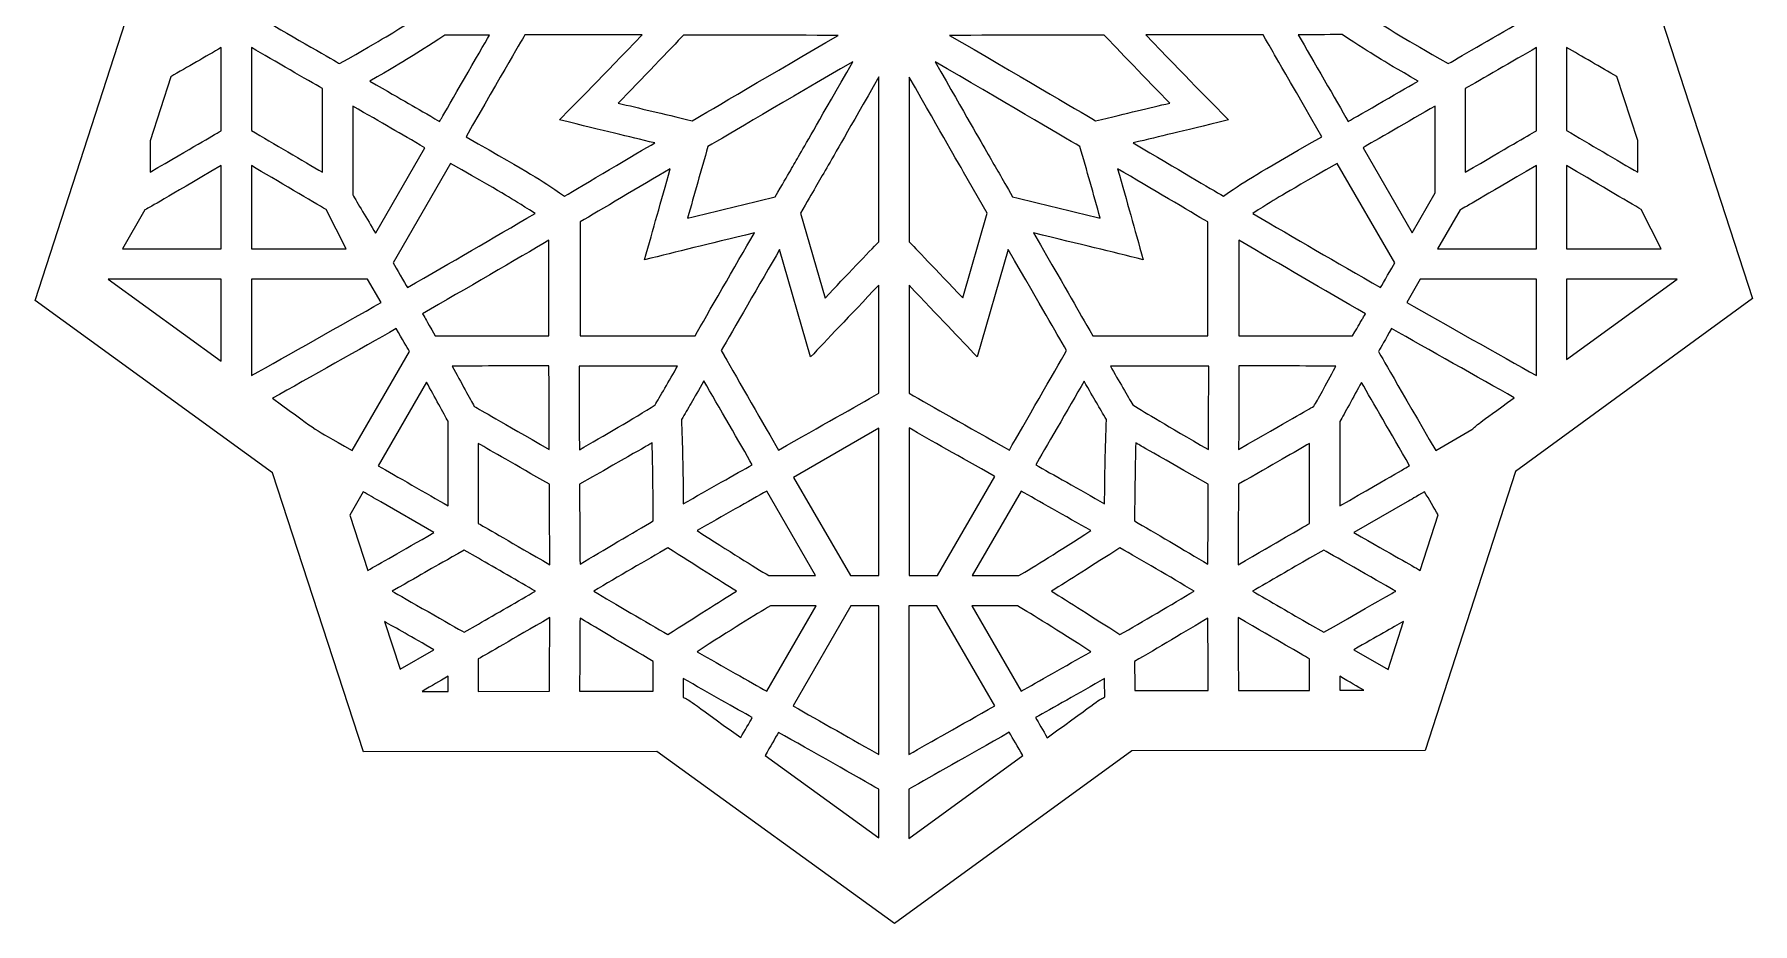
# Model space of a CAD drawing. Header units: millimetres. Extents: x -47.1 to 47.1, y -49.4 to 49.6.
# Drawn here: x -47.1 to 47.1, y -49.4 to -0.6 of the extents above; entities that cross this region are included whole.
import ezdxf

# ---------------------------------------------------------------- set-up
doc = ezdxf.new("R2010")
doc.units = ezdxf.units.MM
doc.header["$MEASUREMENT"] = 0
doc.layers.add('layer 1', color=7, linetype='Continuous')

msp = doc.modelspace()

# ---------------------------------------------------------------- linework, layer by layer
at = {"layer": 'layer 1', "color": 250}
for points, knots in [([(-0.043, 49.6358), (-0.043, 49.6358), (-0.046, 49.6358), (-0.046, 49.6358), (-0.046, 49.6358), (-0.046, 49.6358), (-13.0458, 40.1666), (-13.0458, 40.1666), (-13.0458, 40.1666), (-13.0458, 40.1666), (-29.1381, 40.1489), (-29.1381, 40.1489), (-29.1381, 40.1489), (-29.1381, 40.1489), (-34.0916, 24.8412), (-34.0916, 24.8412), (-34.0916, 24.8412), (-34.0916, 24.8412), (-47.0959, 15.3712), (-47.0959, 15.3712), (-47.0959, 15.3712), (-47.0959, 15.3712), (-42.1057, 0.0744), (-42.1057, 0.0744), (-42.1057, 0.0744), (-42.1057, 0.0744), (-47.0592, -15.2305), (-47.0592, -15.2305), (-47.0592, -15.2305), (-47.0592, -15.2305), (-34.0364, -24.6687), (-34.0364, -24.6687), (-34.0364, -24.6687), (-34.0364, -24.6687), (-29.0463, -39.9655), (-29.0463, -39.9655), (-29.0463, -39.9655), (-29.0463, -39.9655), (-12.957, -39.9475), (-12.957, -39.9475), (-12.957, -39.9475), (-12.957, -39.9475), (0.0688, -49.3889), (0.0688, -49.3889), (0.0688, -49.3889), (0.0688, -49.3889), (13.076, -39.9157), (13.076, -39.9157), (13.076, -39.9157), (13.076, -39.9157), (29.1624, -39.8974), (29.1624, -39.8974), (29.1624, -39.8974), (29.1624, -39.8974), (34.1157, -24.5932), (34.1157, -24.5932), (34.1157, -24.5932), (34.1157, -24.5932), (47.1202, -15.1229), (47.1202, -15.1229), (47.1202, -15.1229), (47.1202, -15.1229), (42.1329, 0.1707), (42.1329, 0.1707), (42.1329, 0.1707), (42.1329, 0.1707), (47.0866, 15.4785), (47.0866, 15.4785), (47.0866, 15.4785), (47.0866, 15.4785), (34.0607, 24.9195), (34.0607, 24.9195), (34.0607, 24.9195), (34.0607, 24.9195), (29.0706, 40.2167), (29.0706, 40.2167), (29.0706, 40.2167), (29.0706, 40.2167), (12.9783, 40.1987), (12.9783, 40.1987), (12.9783, 40.1987), (12.9783, 40.1987), (-0.043, 49.6358), (-0.043, 49.6358)], [0, 0, 0, 0, 0.0454545, 0.0454545, 0.0454545, 0.0454545, 0.0909091, 0.0909091, 0.0909091, 0.0909091, 0.1363636, 0.1363636, 0.1363636, 0.1363636, 0.1818182, 0.1818182, 0.1818182, 0.1818182, 0.2272727, 0.2272727, 0.2272727, 0.2272727, 0.2727273, 0.2727273, 0.2727273, 0.2727273, 0.3181818, 0.3181818, 0.3181818, 0.3181818, 0.3636364, 0.3636364, 0.3636364, 0.3636364, 0.4090909, 0.4090909, 0.4090909, 0.4090909, 0.4545455, 0.4545455, 0.4545455, 0.4545455, 0.5, 0.5, 0.5, 0.5, 0.5454545, 0.5454545, 0.5454545, 0.5454545, 0.5909091, 0.5909091, 0.5909091, 0.5909091, 0.6363636, 0.6363636, 0.6363636, 0.6363636, 0.6818182, 0.6818182, 0.6818182, 0.6818182, 0.7272727, 0.7272727, 0.7272727, 0.7272727, 0.7727273, 0.7727273, 0.7727273, 0.7727273, 0.8181818, 0.8181818, 0.8181818, 0.8181818, 0.8636364, 0.8636364, 0.8636364, 0.8636364, 0.9090909, 0.9090909, 0.9090909, 0.9090909, 1, 1, 1, 1]), ([(-30.3596, -2.2409), (-30.554, -2.1287), (-32.9696, -0.7341), (-34.5215, 0.1609), (-34.5215, 0.1609), (-33.1505, 0.9521), (-31.0893, 2.1414), (-30.3596, 2.5629), (-30.3596, 2.5629), (-27.7119, 1.0449), (-27.5564, 0.9486), (-26.3316, 0.1609), (-26.3316, 0.1609), (-27.5564, -0.6265), (-27.7119, -0.7229), (-30.3596, -2.2409)], [0, 0, 0, 0, 0.2, 0.2, 0.2, 0.2, 0.4, 0.4, 0.4, 0.4, 0.6, 0.6, 0.6, 0.6, 1, 1, 1, 1]), ([(26.4033, 0.1609), (27.6373, 0.9543), (27.7996, 1.0541), (30.4313, 2.5629), (30.4313, 2.5629), (30.6246, 2.4511), (33.0404, 1.0566), (34.593, 0.1609), (34.593, 0.1609), (33.2257, -0.628), (31.1728, -1.8126), (30.4313, -2.2409), (30.4313, -2.2409), (27.7999, -0.7324), (27.6369, -0.6322), (26.4033, 0.1609)], [0, 0, 0, 0, 0.2, 0.2, 0.2, 0.2, 0.4, 0.4, 0.4, 0.4, 0.6, 0.6, 0.6, 0.6, 1, 1, 1, 1]), ([(-24.7766, -5.2391), (-24.7766, -5.2391), (-24.7766, -5.2412), (-24.7766, -5.2412), (-24.7766, -5.2412), (-24.8062, -5.292), (-24.8394, -5.3492), (-24.8743, -5.4095), (-24.8743, -5.4095), (-26.2897, -4.5925), (-26.7351, -4.3349), (-28.7055, -3.1969), (-28.7055, -3.1969), (-26.3886, -1.8659), (-26.5209, -1.9202), (-24.5855, -0.6816), (-24.5855, -0.6816), (-24.31, -0.6805), (-22.9623, -0.6749), (-22.1376, -0.6721), (-22.1376, -0.6721), (-22.6333, -1.5307), (-24.4435, -4.6641), (-24.7766, -5.2391)], [0, 0, 0, 0, 0.1428571, 0.1428571, 0.1428571, 0.1428571, 0.2857143, 0.2857143, 0.2857143, 0.2857143, 0.4285714, 0.4285714, 0.4285714, 0.4285714, 0.5714286, 0.5714286, 0.5714286, 0.5714286, 0.7142857, 0.7142857, 0.7142857, 0.7142857, 1, 1, 1, 1]), ([(-23.4271, -6.2445), (-21.4642, -2.8448), (-20.2085, -0.6685), (-20.2085, -0.6685), (-20.2085, -0.6685), (-19.4741, -0.6675), (-15.762, -0.6657), (-13.7778, -0.6675), (-13.7778, -0.6675), (-15.9983, -2.9891), (-17.3101, -4.3106), (-18.3092, -5.3234), (-18.3092, -5.3234), (-15.6818, -5.9598), (-14.6236, -6.2202), (-13.0812, -6.5874), (-13.0812, -6.5874), (-13.9895, -7.1233), (-17.119, -8.9697), (-18.0288, -9.5035), (-18.0288, -9.5035), (-19.5879, -8.4296), (-19.6208, -8.443), (-23.4271, -6.2445)], [0, 0, 0, 0, 0.1428571, 0.1428571, 0.1428571, 0.1428571, 0.2857143, 0.2857143, 0.2857143, 0.2857143, 0.4285714, 0.4285714, 0.4285714, 0.4285714, 0.5714286, 0.5714286, 0.5714286, 0.5714286, 0.7142857, 0.7142857, 0.7142857, 0.7142857, 1, 1, 1, 1]), ([(-3.0149, -0.6932), (-6.6358, -2.7922), (-10.033, -4.7921), (-11.0208, -5.3742), (-11.0208, -5.3742), (-12.7145, -4.9717), (-13.9065, -4.6853), (-15.0853, -4.402), (-15.0853, -4.402), (-13.8703, -3.1563), (-12.1524, -1.3649), (-11.4946, -0.6706), (-11.4946, -0.6706), (-10.2094, -0.6721), (-5.9616, -0.6802), (-3.0149, -0.6932)], [0, 0, 0, 0, 0.2, 0.2, 0.2, 0.2, 0.4, 0.4, 0.4, 0.4, 0.6, 0.6, 0.6, 0.6, 1, 1, 1, 1]), ([(11.0924, -5.3742), (10.1046, -4.7921), (6.7073, -2.7922), (3.0861, -0.6932), (3.0861, -0.6932), (6.0332, -0.6802), (10.281, -0.6721), (11.5662, -0.6706), (11.5662, -0.6706), (12.241, -1.3829), (13.9587, -3.1736), (15.1567, -4.402), (15.1567, -4.402), (14.0264, -4.6736), (12.8824, -4.9484), (11.0924, -5.3742)], [0, 0, 0, 0, 0.2, 0.2, 0.2, 0.2, 0.4, 0.4, 0.4, 0.4, 0.6, 0.6, 0.6, 0.6, 1, 1, 1, 1]), ([(13.1533, -6.5874), (14.7842, -6.1997), (15.5501, -6.0092), (18.3808, -5.3234), (18.3808, -5.3234), (17.3581, -4.287), (16.0443, -2.9626), (13.849, -0.6675), (13.849, -0.6675), (19.2027, -0.6625), (14.9197, -0.6713), (20.2752, -0.6615), (20.2752, -0.6615), (21.0862, -2.0645), (20.357, -0.8029), (23.4985, -6.2445), (23.4985, -6.2445), (19.5728, -8.5118), (19.698, -8.4078), (18.1003, -9.5035), (18.1003, -9.5035), (17.3718, -9.0759), (15.6743, -8.0751), (13.1533, -6.5874)], [0, 0, 0, 0, 0.1428571, 0.1428571, 0.1428571, 0.1428571, 0.2857143, 0.2857143, 0.2857143, 0.2857143, 0.4285714, 0.4285714, 0.4285714, 0.4285714, 0.5714286, 0.5714286, 0.5714286, 0.5714286, 0.7142857, 0.7142857, 0.7142857, 0.7142857, 1, 1, 1, 1]), ([(24.6059, -0.6488), (26.5839, -1.9142), (26.4304, -1.8489), (28.7771, -3.1969), (28.7771, -3.1969), (28.2427, -3.5056), (25.4797, -5.1012), (24.946, -5.4095), (24.946, -5.4095), (24.2909, -4.2764), (23.0046, -2.0493), (22.2017, -0.6583), (22.2017, -0.6583), (22.9369, -0.6558), (23.7204, -0.6526), (24.6059, -0.6488)], [0, 0, 0, 0, 0.2, 0.2, 0.2, 0.2, 0.4, 0.4, 0.4, 0.4, 0.6, 0.6, 0.6, 0.6, 1, 1, 1, 1]), ([(-36.8497, -5.9214), (-37.4038, -6.2336), (-38.3664, -6.7977), (-40.7486, -8.1929), (-40.7486, -8.1929), (-40.7487, -7.7943), (-40.7489, -7.2408), (-40.749, -6.4661), (-40.749, -6.4661), (-40.749, -6.4661), (-39.6126, -2.9549), (-39.6126, -2.9549), (-39.6126, -2.9549), (-38.74, -2.4511), (-37.6658, -1.8313), (-36.8497, -1.36), (-36.8497, -1.36), (-36.8497, -1.36), (-36.8497, -5.9214), (-36.8497, -5.9214)], [0, 0, 0, 0, 0.1666667, 0.1666667, 0.1666667, 0.1666667, 0.3333333, 0.3333333, 0.3333333, 0.3333333, 0.5, 0.5, 0.5, 0.5, 0.6666667, 0.6666667, 0.6666667, 0.6666667, 1, 1, 1, 1]), ([(-35.1918, -1.36), (-33.9447, -2.08), (-32.0925, -3.1489), (-31.2925, -3.6103), (-31.2925, -3.6103), (-31.2925, -3.6103), (-31.2942, -8.1986), (-31.2942, -8.1986), (-31.2942, -8.1986), (-32.3357, -7.5844), (-34.0168, -6.5991), (-35.1918, -5.9094), (-35.1918, -5.9094), (-35.1918, -5.9094), (-35.1918, -1.36), (-35.1918, -1.36)], [0, 0, 0, 0, 0.2, 0.2, 0.2, 0.2, 0.4, 0.4, 0.4, 0.4, 0.6, 0.6, 0.6, 0.6, 1, 1, 1, 1]), ([(35.2637, -5.9214), (34.7094, -6.2336), (33.7467, -6.7977), (31.3644, -8.1929), (31.3644, -8.1929), (31.3644, -7.4168), (31.364, -6.0607), (31.364, -3.611), (31.364, -3.611), (32.1779, -3.1411), (34.0212, -2.0772), (35.2637, -1.36), (35.2637, -1.36), (35.2637, -1.36), (35.2637, -5.9214), (35.2637, -5.9214)], [0, 0, 0, 0, 0.2, 0.2, 0.2, 0.2, 0.4, 0.4, 0.4, 0.4, 0.6, 0.6, 0.6, 0.6, 1, 1, 1, 1]), ([(36.9214, -1.36), (37.7352, -1.8299), (38.8055, -2.4476), (39.6741, -2.9489), (39.6741, -2.9489), (39.6741, -2.9489), (40.8195, -6.4615), (40.8195, -6.4615), (40.8195, -6.4615), (40.8195, -6.4615), (40.8188, -8.1986), (40.8188, -8.1986), (40.8188, -8.1986), (39.7774, -7.5844), (38.0965, -6.5991), (36.9214, -5.9094), (36.9214, -5.9094), (36.9214, -5.9094), (36.9214, -1.36), (36.9214, -1.36)], [0, 0, 0, 0, 0.1666667, 0.1666667, 0.1666667, 0.1666667, 0.3333333, 0.3333333, 0.3333333, 0.3333333, 0.5, 0.5, 0.5, 0.5, 0.6666667, 0.6666667, 0.6666667, 0.6666667, 1, 1, 1, 1]), ([(-11.2769, -10.7096), (-10.9086, -9.4001), (-10.5382, -8.0931), (-10.1657, -6.7882), (-10.1657, -6.7882), (-9.1652, -6.1987), (-5.8078, -4.2228), (-2.2222, -2.1438), (-2.2222, -2.1438), (-5.8861, -8.5372), (-4.8652, -6.7554), (-6.4696, -9.5409), (-6.4696, -9.5409), (-8.0716, -9.9279), (-9.6739, -10.3166), (-11.2769, -10.7096)], [0, 0, 0, 0, 0.2, 0.2, 0.2, 0.2, 0.4, 0.4, 0.4, 0.4, 0.6, 0.6, 0.6, 0.6, 1, 1, 1, 1]), ([(2.2941, -2.1438), (5.8794, -4.2228), (9.2371, -6.199), (10.2372, -6.7882), (10.2372, -6.7882), (10.6098, -8.0934), (10.9805, -9.4001), (11.3485, -10.7096), (11.3485, -10.7096), (9.7458, -10.3166), (8.1442, -9.9282), (6.5426, -9.5409), (6.5426, -9.5409), (5.2073, -7.2267), (5.7231, -8.127), (2.2941, -2.1438)], [0, 0, 0, 0, 0.2, 0.2, 0.2, 0.2, 0.4, 0.4, 0.4, 0.4, 0.6, 0.6, 0.6, 0.6, 1, 1, 1, 1]), ([(-0.7906, -2.969), (-0.7878, -5.539), (-0.7916, -9.3038), (-0.7916, -12.0022), (-0.7916, -12.0022), (-1.3314, -12.5603), (-2.5799, -13.8666), (-3.7433, -15.0894), (-3.7433, -15.0894), (-3.7433, -15.0894), (-5.0839, -10.4429), (-5.0839, -10.4429), (-5.0839, -10.4429), (-3.5952, -7.8634), (-4.1836, -8.8897), (-0.7906, -2.969)], [0, 0, 0, 0, 0.2, 0.2, 0.2, 0.2, 0.4, 0.4, 0.4, 0.4, 0.6, 0.6, 0.6, 0.6, 1, 1, 1, 1]), ([(0.8678, -2.9785), (2.7584, -6.2773), (3.5345, -7.6306), (3.858, -8.1933), (3.858, -8.1933), (3.858, -8.1933), (3.8573, -8.1936), (3.8573, -8.1936), (3.8573, -8.1936), (3.8573, -8.1936), (5.1555, -10.4429), (5.1555, -10.4429), (5.1555, -10.4429), (5.1555, -10.4429), (3.8156, -15.0876), (3.8156, -15.0876), (3.8156, -15.0876), (2.3438, -13.54), (1.1624, -12.312), (0.8632, -12.0022), (0.8632, -12.0022), (0.8632, -11.6025), (0.8724, -12.1846), (0.8678, -2.9785)], [0, 0, 0, 0, 0.1428571, 0.1428571, 0.1428571, 0.1428571, 0.2857143, 0.2857143, 0.2857143, 0.2857143, 0.4285714, 0.4285714, 0.4285714, 0.4285714, 0.5714286, 0.5714286, 0.5714286, 0.5714286, 0.7142857, 0.7142857, 0.7142857, 0.7142857, 1, 1, 1, 1]), ([(-29.6405, -4.565), (-27.9534, -5.5393), (-27.0725, -6.0484), (-25.6854, -6.8492), (-25.6854, -6.8492), (-25.6854, -6.8492), (-28.378, -11.5147), (-28.378, -11.5147), (-28.378, -11.5147), (-28.378, -11.5147), (-28.3813, -11.509), (-28.3813, -11.509), (-28.3813, -11.509), (-28.3813, -11.509), (-28.3915, -11.527), (-28.3915, -11.527), (-28.3915, -11.527), (-28.8494, -10.7569), (-29.397, -9.8362), (-29.6425, -9.4262), (-29.6425, -9.4262), (-29.6425, -9.4262), (-29.6405, -4.565), (-29.6405, -4.565)], [0, 0, 0, 0, 0.1428571, 0.1428571, 0.1428571, 0.1428571, 0.2857143, 0.2857143, 0.2857143, 0.2857143, 0.4285714, 0.4285714, 0.4285714, 0.4285714, 0.5714286, 0.5714286, 0.5714286, 0.5714286, 0.7142857, 0.7142857, 0.7142857, 0.7142857, 1, 1, 1, 1]), ([(29.713, -9.3243), (29.713, -9.3243), (28.4494, -11.5143), (28.4494, -11.5143), (28.4494, -11.5143), (28.4494, -11.5143), (25.757, -6.8492), (25.757, -6.8492), (25.757, -6.8492), (26.3116, -6.5292), (28.321, -5.3686), (29.7116, -4.565), (29.7116, -4.565), (29.7116, -4.565), (29.713, -9.3243), (29.713, -9.3243)], [0, 0, 0, 0, 0.2, 0.2, 0.2, 0.2, 0.4, 0.4, 0.4, 0.4, 0.6, 0.6, 0.6, 0.6, 1, 1, 1, 1]), ([(-36.8503, -12.3991), (-36.8503, -12.3991), (-42.2665, -12.3991), (-42.2665, -12.3991), (-42.2665, -12.3991), (-42.2665, -12.3991), (-41.0325, -10.2602), (-41.0325, -10.2602), (-41.0325, -10.2602), (-40.6315, -10.0425), (-40.0049, -9.6721), (-36.8503, -7.825), (-36.8503, -7.825), (-36.8503, -7.825), (-36.8503, -12.3991), (-36.8503, -12.3991)], [0, 0, 0, 0, 0.2, 0.2, 0.2, 0.2, 0.4, 0.4, 0.4, 0.4, 0.6, 0.6, 0.6, 0.6, 1, 1, 1, 1]), ([(-30.006, -12.3991), (-30.006, -12.3991), (-35.1914, -12.3991), (-35.1914, -12.3991), (-35.1914, -12.3991), (-35.1914, -12.3991), (-35.1914, -7.8299), (-35.1914, -7.8299), (-35.1914, -7.8299), (-33.8296, -8.6325), (-31.7537, -9.8563), (-31.0966, -10.2436), (-31.0966, -10.2436), (-31.0966, -10.2436), (-30.006, -12.3991), (-30.006, -12.3991)], [0, 0, 0, 0, 0.2, 0.2, 0.2, 0.2, 0.4, 0.4, 0.4, 0.4, 0.6, 0.6, 0.6, 0.6, 1, 1, 1, 1]), ([(-26.6429, -14.5189), (-26.7842, -14.2741), (-27.2824, -13.4119), (-27.4239, -13.1671), (-27.4239, -13.1671), (-27.4239, -13.1671), (-24.2748, -7.711), (-24.2748, -7.711), (-24.2748, -7.711), (-20.697, -9.773), (-21.383, -9.3546), (-19.6429, -10.4521), (-19.6429, -10.4521), (-22.0587, -11.8685), (-24.2061, -13.1205), (-26.6429, -14.5189)], [0, 0, 0, 0, 0.2, 0.2, 0.2, 0.2, 0.4, 0.4, 0.4, 0.4, 0.6, 0.6, 0.6, 0.6, 1, 1, 1, 1]), ([(-10.8698, -17.1651), (-12.2351, -17.1634), (-15.3474, -17.1609), (-17.1673, -17.1622), (-17.1673, -17.1622), (-17.1673, -17.1622), (-17.1673, -10.9153), (-17.1673, -10.9153), (-17.1673, -10.9153), (-16.1183, -10.299), (-13.839, -8.9546), (-12.2305, -8.0052), (-12.2305, -8.0052), (-12.7613, -9.8781), (-13.1446, -11.2476), (-13.6332, -12.9911), (-13.6332, -12.9911), (-11.7743, -12.5331), (-10.3184, -12.1733), (-7.6154, -11.5179), (-7.6154, -11.5179), (-8.6357, -13.2817), (-10.2172, -16.0197), (-10.8698, -17.1651)], [0, 0, 0, 0, 0.1428571, 0.1428571, 0.1428571, 0.1428571, 0.2857143, 0.2857143, 0.2857143, 0.2857143, 0.4285714, 0.4285714, 0.4285714, 0.4285714, 0.5714286, 0.5714286, 0.5714286, 0.5714286, 0.7142857, 0.7142857, 0.7142857, 0.7142857, 1, 1, 1, 1]), ([(10.9456, -17.1644), (9.973, -15.4806), (9.8372, -15.235), (7.687, -11.5179), (7.687, -11.5179), (10.42, -12.1807), (11.8847, -12.5427), (13.705, -12.9911), (13.705, -12.9911), (13.2179, -11.2536), (12.8309, -9.8707), (12.3021, -8.0052), (12.3021, -8.0052), (14.1386, -9.089), (16.2472, -10.3329), (17.2388, -10.9153), (17.2388, -10.9153), (17.2388, -10.9153), (17.2388, -17.1613), (17.2388, -17.1613), (17.2388, -17.1613), (15.41, -17.1595), (12.2968, -17.1622), (10.9456, -17.1644)], [0, 0, 0, 0, 0.1428571, 0.1428571, 0.1428571, 0.1428571, 0.2857143, 0.2857143, 0.2857143, 0.2857143, 0.4285714, 0.4285714, 0.4285714, 0.4285714, 0.5714286, 0.5714286, 0.5714286, 0.5714286, 0.7142857, 0.7142857, 0.7142857, 0.7142857, 1, 1, 1, 1]), ([(19.7146, -10.4521), (21.458, -9.3525), (20.7595, -9.778), (24.3466, -7.711), (24.3466, -7.711), (24.3466, -7.711), (27.4955, -13.1671), (27.4955, -13.1671), (27.4955, -13.1671), (27.354, -13.4119), (26.8559, -14.2741), (26.7144, -14.5189), (26.7144, -14.5189), (24.2168, -13.0852), (22.0652, -11.8304), (19.7146, -10.4521)], [0, 0, 0, 0, 0.2, 0.2, 0.2, 0.2, 0.4, 0.4, 0.4, 0.4, 0.6, 0.6, 0.6, 0.6, 1, 1, 1, 1]), ([(35.2629, -12.3991), (35.2629, -12.3991), (29.8467, -12.3991), (29.8467, -12.3991), (29.8467, -12.3991), (29.8467, -12.3991), (31.0808, -10.2602), (31.0808, -10.2602), (31.0808, -10.2602), (31.4819, -10.0425), (32.1084, -9.6721), (35.2629, -7.825), (35.2629, -7.825), (35.2629, -7.825), (35.2629, -12.3991), (35.2629, -12.3991)], [0, 0, 0, 0, 0.2, 0.2, 0.2, 0.2, 0.4, 0.4, 0.4, 0.4, 0.6, 0.6, 0.6, 0.6, 1, 1, 1, 1]), ([(42.1072, -12.3991), (42.1072, -12.3991), (36.9217, -12.3991), (36.9217, -12.3991), (36.9217, -12.3991), (36.9217, -12.3991), (36.9217, -7.8299), (36.9217, -7.8299), (36.9217, -7.8299), (38.2834, -8.6325), (40.3595, -9.8563), (41.0168, -10.2436), (41.0168, -10.2436), (41.0168, -10.2436), (42.1072, -12.3991), (42.1072, -12.3991)], [0, 0, 0, 0, 0.2, 0.2, 0.2, 0.2, 0.4, 0.4, 0.4, 0.4, 0.6, 0.6, 0.6, 0.6, 1, 1, 1, 1]), ([(-18.8808, -17.1634), (-20.9601, -17.1634), (-23.0389, -17.1637), (-25.1142, -17.1654), (-25.1142, -17.1654), (-25.7139, -16.1272), (-25.5841, -16.352), (-25.8163, -15.9501), (-25.8163, -15.9501), (-23.5193, -14.6319), (-20.5769, -12.9177), (-18.8812, -11.9207), (-18.8812, -11.9207), (-18.8823, -13.1706), (-18.8834, -15.064), (-18.8808, -17.1634)], [0, 0, 0, 0, 0.2, 0.2, 0.2, 0.2, 0.4, 0.4, 0.4, 0.4, 0.6, 0.6, 0.6, 0.6, 1, 1, 1, 1]), ([(25.1858, -17.1654), (23.1105, -17.1637), (21.0319, -17.1634), (18.9523, -17.1634), (18.9523, -17.1634), (18.9551, -15.064), (18.954, -13.1706), (18.9526, -11.9211), (18.9526, -11.9211), (21.2503, -13.269), (23.5952, -14.6346), (25.8879, -15.9501), (25.8879, -15.9501), (25.5503, -16.5347), (25.9221, -15.8909), (25.1858, -17.1654)], [0, 0, 0, 0, 0.2, 0.2, 0.2, 0.2, 0.4, 0.4, 0.4, 0.4, 0.6, 0.6, 0.6, 0.6, 1, 1, 1, 1]), ([(-0.7885, -20.3042), (-2.1057, -21.0629), (-3.9166, -22.09), (-6.2918, -23.4237), (-6.2918, -23.4237), (-7.0252, -22.1513), (-8.5485, -19.509), (-9.2745, -18.2513), (-9.2745, -18.2513), (-9.2745, -18.2513), (-9.2643, -18.2445), (-9.2643, -18.2445), (-9.2643, -18.2445), (-9.2643, -18.2445), (-9.4294, -17.9691), (-9.4294, -17.9691), (-9.4294, -17.9691), (-8.8307, -16.9302), (-7.263, -14.2149), (-6.2308, -12.428), (-6.2308, -12.428), (-6.2308, -12.428), (-4.5314, -18.3191), (-4.5314, -18.3191), (-4.5314, -18.3191), (-3.6495, -17.3895), (-2.4465, -16.1195), (-0.7885, -14.3852), (-0.7885, -14.3852), (-0.7885, -14.3852), (-0.7885, -20.3042), (-0.7885, -20.3042)], [0, 0, 0, 0, 0.1111111, 0.1111111, 0.1111111, 0.1111111, 0.2222222, 0.2222222, 0.2222222, 0.2222222, 0.3333333, 0.3333333, 0.3333333, 0.3333333, 0.4444444, 0.4444444, 0.4444444, 0.4444444, 0.5555556, 0.5555556, 0.5555556, 0.5555556, 0.6666667, 0.6666667, 0.6666667, 0.6666667, 0.7777778, 0.7777778, 0.7777778, 0.7777778, 1, 1, 1, 1]), ([(0.8639, -20.3048), (0.8639, -20.3048), (0.8639, -14.3895), (0.8639, -14.3895), (0.8639, -14.3895), (2.5086, -16.1095), (3.6456, -17.3094), (4.603, -18.3191), (4.603, -18.3191), (4.603, -18.3191), (4.6034, -18.3176), (4.6034, -18.3176), (4.6034, -18.3176), (4.6034, -18.3176), (4.6037, -18.318), (4.6037, -18.318), (4.6037, -18.318), (4.6037, -18.318), (6.3027, -12.4291), (6.3027, -12.4291), (6.3027, -12.4291), (8.2635, -15.8257), (8.829, -16.8024), (9.5052, -17.9761), (9.5052, -17.9761), (8.8702, -19.0747), (7.1564, -22.0475), (6.3641, -23.4227), (6.3641, -23.4227), (3.9839, -22.0857), (2.1742, -21.0601), (0.8639, -20.3048)], [0, 0, 0, 0, 0.1111111, 0.1111111, 0.1111111, 0.1111111, 0.2222222, 0.2222222, 0.2222222, 0.2222222, 0.3333333, 0.3333333, 0.3333333, 0.3333333, 0.4444444, 0.4444444, 0.4444444, 0.4444444, 0.5555556, 0.5555556, 0.5555556, 0.5555556, 0.6666667, 0.6666667, 0.6666667, 0.6666667, 0.7777778, 0.7777778, 0.7777778, 0.7777778, 1, 1, 1, 1]), ([(-36.8503, -18.5477), (-36.8503, -18.5477), (-43.0543, -14.0515), (-43.0543, -14.0515), (-43.0543, -14.0515), (-43.0543, -14.0515), (-36.8503, -14.0515), (-36.8503, -14.0515), (-36.8503, -14.0515), (-36.8503, -14.0515), (-36.8503, -18.5477), (-36.8503, -18.5477)], [0, 0, 0, 0, 0.25, 0.25, 0.25, 0.25, 0.5, 0.5, 0.5, 0.5, 1, 1, 1, 1]), ([(-35.1914, -19.3418), (-35.1914, -19.3418), (-35.1914, -14.0515), (-35.1914, -14.0515), (-35.1914, -14.0515), (-35.1914, -14.0515), (-28.8214, -14.0515), (-28.8214, -14.0515), (-28.8214, -14.0515), (-28.8214, -14.0515), (-28.0789, -15.3366), (-28.0789, -15.3366), (-28.0789, -15.3366), (-30.1631, -16.5125), (-33.2868, -18.2767), (-35.1914, -19.3418)], [0, 0, 0, 0, 0.2, 0.2, 0.2, 0.2, 0.4, 0.4, 0.4, 0.4, 0.6, 0.6, 0.6, 0.6, 1, 1, 1, 1]), ([(35.2629, -19.3418), (33.3004, -18.2443), (30.1727, -16.4775), (28.1506, -15.3366), (28.1506, -15.3366), (28.1506, -15.3366), (28.8928, -14.0515), (28.8928, -14.0515), (28.8928, -14.0515), (28.8928, -14.0515), (35.2629, -14.0515), (35.2629, -14.0515), (35.2629, -14.0515), (35.2629, -14.0515), (35.2629, -19.3418), (35.2629, -19.3418)], [0, 0, 0, 0, 0.2, 0.2, 0.2, 0.2, 0.4, 0.4, 0.4, 0.4, 0.6, 0.6, 0.6, 0.6, 1, 1, 1, 1]), ([(42.9778, -14.0515), (42.9778, -14.0515), (36.9217, -18.4616), (36.9217, -18.4616), (36.9217, -18.4616), (36.9217, -18.4616), (36.9217, -14.0515), (36.9217, -14.0515), (36.9217, -14.0515), (36.9217, -14.0515), (42.9778, -14.0515), (42.9778, -14.0515)], [0, 0, 0, 0, 0.25, 0.25, 0.25, 0.25, 0.5, 0.5, 0.5, 0.5, 1, 1, 1, 1]), ([(-34.035, -20.5884), (-32.0481, -19.4751), (-29.1617, -17.8445), (-27.2524, -16.7676), (-27.2524, -16.7676), (-26.9057, -17.3682), (-26.6766, -17.7648), (-26.5292, -18.0206), (-26.5292, -18.0206), (-26.5292, -18.0206), (-29.6688, -23.457), (-29.6688, -23.457), (-29.6688, -23.457), (-32.1068, -22.0497), (-31.1777, -22.6592), (-34.035, -20.5884)], [0, 0, 0, 0, 0.2, 0.2, 0.2, 0.2, 0.4, 0.4, 0.4, 0.4, 0.6, 0.6, 0.6, 0.6, 1, 1, 1, 1]), ([(31.732, -22.3071), (31.732, -22.3071), (29.7406, -23.4566), (29.7406, -23.4566), (29.7406, -23.4566), (27.8056, -20.1065), (26.6425, -18.0923), (26.6008, -18.0206), (26.6008, -18.0206), (26.749, -17.7637), (26.978, -17.3669), (27.324, -16.7676), (27.324, -16.7676), (29.2862, -17.8746), (32.1299, -19.4808), (34.0473, -20.555), (34.0473, -20.555), (31.9807, -22.0599), (32.005, -22.0226), (31.732, -22.3071)], [0, 0, 0, 0, 0.1666667, 0.1666667, 0.1666667, 0.1666667, 0.3333333, 0.3333333, 0.3333333, 0.3333333, 0.5, 0.5, 0.5, 0.5, 0.6666667, 0.6666667, 0.6666667, 0.6666667, 1, 1, 1, 1]), ([(-18.8787, -18.8162), (-18.8762, -19.8657), (-18.8713, -21.7083), (-18.8647, -23.3928), (-18.8647, -23.3928), (-21.5611, -21.8429), (-22.5993, -21.2468), (-22.9754, -21.0312), (-22.9754, -21.0312), (-23.1899, -20.645), (-23.6943, -19.7287), (-24.1946, -18.8178), (-24.1946, -18.8178), (-22.424, -18.8169), (-20.652, -18.8162), (-18.8787, -18.8162)], [0, 0, 0, 0, 0.2, 0.2, 0.2, 0.2, 0.4, 0.4, 0.4, 0.4, 0.6, 0.6, 0.6, 0.6, 1, 1, 1, 1]), ([(-17.2263, -18.8284), (-17.2263, -18.8284), (-11.831, -18.8284), (-11.831, -18.8284), (-11.831, -18.8284), (-12.2834, -19.6127), (-12.8178, -20.5376), (-13.0593, -20.955), (-13.0593, -20.955), (-14.216, -21.6884), (-15.9223, -22.666), (-17.2123, -23.4043), (-17.2123, -23.4043), (-17.2189, -21.7248), (-17.224, -19.8833), (-17.2263, -18.8284)], [0, 0, 0, 0, 0.2, 0.2, 0.2, 0.2, 0.4, 0.4, 0.4, 0.4, 0.6, 0.6, 0.6, 0.6, 1, 1, 1, 1]), ([(17.2836, -23.4025), (14.9063, -22.0353), (13.9234, -21.4263), (13.1265, -20.9476), (13.1265, -20.9476), (12.8781, -20.5186), (12.35, -19.6038), (11.9027, -18.8284), (11.9027, -18.8284), (11.9027, -18.8284), (17.2977, -18.8284), (17.2977, -18.8284), (17.2977, -18.8284), (17.2956, -19.8829), (17.2903, -21.7234), (17.2836, -23.4025)], [0, 0, 0, 0, 0.2, 0.2, 0.2, 0.2, 0.4, 0.4, 0.4, 0.4, 0.6, 0.6, 0.6, 0.6, 1, 1, 1, 1]), ([(24.2365, -18.8931), (23.7204, -19.8449), (23.2554, -20.6911), (23.0635, -21.0217), (23.0635, -21.0217), (22.7012, -21.2298), (21.6715, -21.8207), (18.9364, -23.3928), (18.9364, -23.3928), (18.9427, -21.7083), (18.948, -19.8657), (18.9505, -18.8162), (18.9505, -18.8162), (20.7267, -18.8162), (22.5016, -18.8169), (24.2753, -18.8178), (24.2753, -18.8178), (24.2753, -18.8178), (24.2348, -18.8931), (24.2348, -18.8931), (24.2348, -18.8931), (24.2348, -18.8931), (24.2365, -18.8931), (24.2365, -18.8931)], [0, 0, 0, 0, 0.1428571, 0.1428571, 0.1428571, 0.1428571, 0.2857143, 0.2857143, 0.2857143, 0.2857143, 0.4285714, 0.4285714, 0.4285714, 0.4285714, 0.5714286, 0.5714286, 0.5714286, 0.5714286, 0.7142857, 0.7142857, 0.7142857, 0.7142857, 1, 1, 1, 1]), ([(-24.4098, -26.4922), (-25.5755, -25.8191), (-27.2772, -24.8367), (-28.2373, -24.2824), (-28.2373, -24.2824), (-28.2373, -24.2824), (-25.5932, -19.704), (-25.5932, -19.704), (-25.5932, -19.704), (-25.1549, -20.5016), (-24.6406, -21.4365), (-24.4104, -21.8503), (-24.4104, -21.8503), (-24.4113, -24.9699), (-24.4122, -24.7901), (-24.4098, -26.4922)], [0, 0, 0, 0, 0.2, 0.2, 0.2, 0.2, 0.4, 0.4, 0.4, 0.4, 0.6, 0.6, 0.6, 0.6, 1, 1, 1, 1]), ([(-11.5136, -26.3712), (-11.5302, -24.4864), (-11.5644, -23.0889), (-11.6128, -21.7555), (-11.6128, -21.7555), (-11.2476, -21.1278), (-10.9707, -20.6664), (-10.3823, -19.6377), (-10.3823, -19.6377), (-9.598, -20.9962), (-8.3714, -23.1246), (-7.7333, -24.2316), (-7.7333, -24.2316), (-8.6099, -24.7248), (-10.136, -25.5848), (-11.5136, -26.3712)], [0, 0, 0, 0, 0.2, 0.2, 0.2, 0.2, 0.4, 0.4, 0.4, 0.4, 0.6, 0.6, 0.6, 0.6, 1, 1, 1, 1]), ([(7.8077, -24.2334), (8.255, -23.4633), (9.6252, -21.1013), (10.4655, -19.6572), (10.4655, -19.6572), (11.0257, -20.6361), (11.2963, -21.0894), (11.6843, -21.7555), (11.6843, -21.7555), (11.6272, -23.3077), (11.599, -24.8186), (11.5852, -26.3712), (11.5852, -26.3712), (10.209, -25.5859), (8.685, -24.7268), (7.8077, -24.2334)], [0, 0, 0, 0, 0.2, 0.2, 0.2, 0.2, 0.4, 0.4, 0.4, 0.4, 0.6, 0.6, 0.6, 0.6, 1, 1, 1, 1]), ([(24.4821, -21.8645), (24.741, -21.4211), (25.2296, -20.5296), (25.6709, -19.7146), (25.6709, -19.7146), (26.3031, -20.8089), (27.2806, -22.5012), (28.309, -24.282), (28.309, -24.282), (28.2734, -24.3028), (27.4486, -24.7788), (24.4814, -26.4922), (24.4814, -26.4922), (24.4838, -24.7474), (24.4828, -24.8846), (24.4821, -21.8645)], [0, 0, 0, 0, 0.2, 0.2, 0.2, 0.2, 0.4, 0.4, 0.4, 0.4, 0.6, 0.6, 0.6, 0.6, 1, 1, 1, 1]), ([(-0.7892, -30.3106), (-0.7892, -30.3106), (-2.3541, -30.3106), (-2.3541, -30.3106), (-2.3541, -30.3106), (-2.3541, -30.3106), (-5.4649, -24.9217), (-5.4649, -24.9217), (-5.4649, -24.9217), (-5.4649, -24.9217), (-0.7892, -22.2225), (-0.7892, -22.2225), (-0.7892, -22.2225), (-0.7892, -22.2225), (-0.7892, -30.3106), (-0.7892, -30.3106)], [0, 0, 0, 0, 0.2, 0.2, 0.2, 0.2, 0.4, 0.4, 0.4, 0.4, 0.6, 0.6, 0.6, 0.6, 1, 1, 1, 1]), ([(5.5665, -24.8701), (5.5665, -24.8701), (2.4257, -30.3106), (2.4257, -30.3106), (2.4257, -30.3106), (2.4257, -30.3106), (0.8632, -30.3106), (0.8632, -30.3106), (0.8632, -30.3106), (0.8632, -30.3106), (0.8632, -22.2095), (0.8632, -22.2095), (0.8632, -22.2095), (2.0778, -22.9041), (3.6255, -23.7797), (5.5389, -24.8543), (5.5389, -24.8543), (5.5389, -24.8543), (5.5386, -24.8546), (5.5386, -24.8546), (5.5386, -24.8546), (5.5386, -24.8546), (5.5665, -24.8701), (5.5665, -24.8701)], [0, 0, 0, 0, 0.1428571, 0.1428571, 0.1428571, 0.1428571, 0.2857143, 0.2857143, 0.2857143, 0.2857143, 0.4285714, 0.4285714, 0.4285714, 0.4285714, 0.5714286, 0.5714286, 0.5714286, 0.5714286, 0.7142857, 0.7142857, 0.7142857, 0.7142857, 1, 1, 1, 1]), ([(-22.7553, -27.4468), (-22.7595, -24.9466), (-22.7582, -24.706), (-22.7578, -23.0615), (-22.7578, -23.0615), (-21.9959, -23.4993), (-20.7811, -24.197), (-18.8563, -25.303), (-18.8563, -25.303), (-18.8563, -25.303), (-18.8542, -25.63), (-18.8512, -26.2415), (-18.8512, -26.2415), (-18.8512, -26.2415), (-18.8508, -26.241), (-18.8508, -26.241), (-18.8508, -26.241), (-18.8449, -27.3984), (-18.8389, -28.556), (-18.8306, -29.7123), (-18.8306, -29.7123), (-20.9593, -28.483), (-22.1746, -27.7813), (-22.7553, -27.4468)], [0, 0, 0, 0, 0.1428571, 0.1428571, 0.1428571, 0.1428571, 0.2857143, 0.2857143, 0.2857143, 0.2857143, 0.4285714, 0.4285714, 0.4285714, 0.4285714, 0.5714286, 0.5714286, 0.5714286, 0.5714286, 0.7142857, 0.7142857, 0.7142857, 0.7142857, 1, 1, 1, 1]), ([(-13.2251, -23.0212), (-13.1831, -24.5371), (-13.1691, -25.8276), (-13.1597, -27.3138), (-13.1597, -27.3138), (-14.2115, -27.9181), (-15.9286, -28.9359), (-17.1762, -29.6863), (-17.1762, -29.6863), (-17.1866, -28.2254), (-17.1967, -26.7643), (-17.2029, -25.3023), (-17.2029, -25.3023), (-13.1943, -23.0181), (-13.5004, -23.1969), (-13.2251, -23.0212)], [0, 0, 0, 0, 0.2, 0.2, 0.2, 0.2, 0.4, 0.4, 0.4, 0.4, 0.6, 0.6, 0.6, 0.6, 1, 1, 1, 1]), ([(17.248, -29.6863), (16.0002, -28.9359), (14.2829, -27.9181), (13.2313, -27.3138), (13.2313, -27.3138), (13.2359, -26.0837), (13.257, -24.4383), (13.2965, -23.0212), (13.2965, -23.0212), (13.5721, -23.1956), (13.1724, -22.9648), (17.2745, -25.3023), (17.2745, -25.3023), (17.2685, -26.7643), (17.2582, -28.2254), (17.248, -29.6863)], [0, 0, 0, 0, 0.2, 0.2, 0.2, 0.2, 0.4, 0.4, 0.4, 0.4, 0.6, 0.6, 0.6, 0.6, 1, 1, 1, 1]), ([(22.8268, -27.4468), (22.2927, -27.7548), (21.1607, -28.4081), (18.9022, -29.712), (18.9022, -29.712), (18.9106, -28.556), (18.9166, -27.3984), (18.9226, -26.241), (18.9226, -26.241), (18.9226, -26.241), (18.923, -26.2415), (18.923, -26.2415), (18.923, -26.2415), (18.9265, -25.4934), (18.9279, -25.303), (18.9279, -25.303), (18.9279, -25.303), (20.8527, -24.197), (22.0676, -23.4993), (22.8293, -23.0615), (22.8293, -23.0615), (22.8296, -24.7033), (22.8311, -24.9452), (22.8268, -27.4468)], [0, 0, 0, 0, 0.1428571, 0.1428571, 0.1428571, 0.1428571, 0.2857143, 0.2857143, 0.2857143, 0.2857143, 0.4285714, 0.4285714, 0.4285714, 0.4285714, 0.5714286, 0.5714286, 0.5714286, 0.5714286, 0.7142857, 0.7142857, 0.7142857, 0.7142857, 1, 1, 1, 1]), ([(-29.8023, -26.9921), (-29.8023, -26.9921), (-29.0637, -25.713), (-29.0637, -25.713), (-29.0637, -25.713), (-28.7925, -25.8699), (-28.4606, -26.061), (-28.0995, -26.27), (-28.0995, -26.27), (-28.0995, -26.27), (-28.0996, -26.2702), (-28.0996, -26.2702), (-28.0996, -26.2702), (-28.0996, -26.2702), (-25.1866, -27.9527), (-25.1866, -27.9527), (-25.1866, -27.9527), (-27.0091, -28.9927), (-28.1801, -29.6605), (-28.814, -30.0221), (-28.814, -30.0221), (-28.814, -30.0221), (-29.8023, -26.9921), (-29.8023, -26.9921)], [0, 0, 0, 0, 0.1428571, 0.1428571, 0.1428571, 0.1428571, 0.2857143, 0.2857143, 0.2857143, 0.2857143, 0.4285714, 0.4285714, 0.4285714, 0.4285714, 0.5714286, 0.5714286, 0.5714286, 0.5714286, 0.7142857, 0.7142857, 0.7142857, 0.7142857, 1, 1, 1, 1]), ([(-6.8164, -30.3106), (-7.6302, -29.8301), (-8.9958, -28.9757), (-10.7601, -27.8437), (-10.7601, -27.8437), (-9.3758, -27.0535), (-7.8267, -26.18), (-6.9356, -25.6791), (-6.9356, -25.6791), (-6.9356, -25.6791), (-4.2619, -30.3106), (-4.2619, -30.3106), (-4.2619, -30.3106), (-4.2619, -30.3106), (-6.8164, -30.3106), (-6.8164, -30.3106)], [0, 0, 0, 0, 0.2, 0.2, 0.2, 0.2, 0.4, 0.4, 0.4, 0.4, 0.6, 0.6, 0.6, 0.6, 1, 1, 1, 1]), ([(4.3335, -30.3106), (4.3335, -30.3106), (7.0072, -25.6791), (7.0072, -25.6791), (7.0072, -25.6791), (7.8983, -26.18), (9.4477, -27.0535), (10.8317, -27.8437), (10.8317, -27.8437), (9.0678, -28.9757), (7.7022, -29.8301), (6.8883, -30.3106), (6.8883, -30.3106), (6.8883, -30.3106), (4.3335, -30.3106), (4.3335, -30.3106)], [0, 0, 0, 0, 0.2, 0.2, 0.2, 0.2, 0.4, 0.4, 0.4, 0.4, 0.6, 0.6, 0.6, 0.6, 1, 1, 1, 1]), ([(28.8854, -30.0218), (28.4116, -29.7516), (27.4341, -29.1942), (25.2582, -27.9527), (25.2582, -27.9527), (25.2582, -27.9527), (28.1711, -26.2702), (28.1711, -26.2702), (28.1711, -26.2702), (28.1711, -26.2702), (28.1711, -26.27), (28.1711, -26.27), (28.1711, -26.27), (28.4007, -26.137), (28.6353, -26.0018), (29.1355, -25.7137), (29.1355, -25.7137), (29.3832, -26.1422), (29.6287, -26.5674), (29.869, -26.983), (29.869, -26.983), (29.869, -26.983), (28.8854, -30.0218), (28.8854, -30.0218)], [0, 0, 0, 0, 0.1428571, 0.1428571, 0.1428571, 0.1428571, 0.2857143, 0.2857143, 0.2857143, 0.2857143, 0.4285714, 0.4285714, 0.4285714, 0.4285714, 0.5714286, 0.5714286, 0.5714286, 0.5714286, 0.7142857, 0.7142857, 0.7142857, 0.7142857, 1, 1, 1, 1]), ([(-27.4771, -31.1616), (-25.5238, -30.0474), (-25.48, -30.0225), (-23.5292, -28.9097), (-23.5292, -28.9097), (-23.5292, -28.9097), (-22.7519, -29.3588), (-22.7519, -29.3588), (-22.7519, -29.3588), (-22.7519, -29.3588), (-22.7519, -29.3563), (-22.7519, -29.3563), (-22.7519, -29.3563), (-21.8015, -29.9049), (-20.5073, -30.6521), (-19.6247, -31.1616), (-19.6247, -31.1616), (-20.5076, -31.6713), (-21.8024, -32.4192), (-22.7519, -32.9671), (-22.7519, -32.9671), (-22.7519, -32.9671), (-22.7519, -32.9646), (-22.7519, -32.9646), (-22.7519, -32.9646), (-22.7519, -32.9646), (-23.5292, -33.4137), (-23.5292, -33.4137), (-23.5292, -33.4137), (-24.1013, -33.087), (-26.9203, -31.4794), (-27.4771, -31.1616)], [0, 0, 0, 0, 0.1111111, 0.1111111, 0.1111111, 0.1111111, 0.2222222, 0.2222222, 0.2222222, 0.2222222, 0.3333333, 0.3333333, 0.3333333, 0.3333333, 0.4444444, 0.4444444, 0.4444444, 0.4444444, 0.5555556, 0.5555556, 0.5555556, 0.5555556, 0.6666667, 0.6666667, 0.6666667, 0.6666667, 0.7777778, 0.7777778, 0.7777778, 0.7777778, 1, 1, 1, 1]), ([(-16.4209, -31.1609), (-15.1303, -30.3882), (-13.5103, -29.4481), (-12.3556, -28.7821), (-12.3556, -28.7821), (-10.8275, -29.7674), (-9.5494, -30.577), (-8.6007, -31.1616), (-8.6007, -31.1616), (-9.5494, -31.7462), (-10.8275, -32.5562), (-12.3556, -33.5415), (-12.3556, -33.5415), (-13.5103, -32.8753), (-15.2793, -31.8477), (-16.4209, -31.1609)], [0, 0, 0, 0, 0.2, 0.2, 0.2, 0.2, 0.4, 0.4, 0.4, 0.4, 0.6, 0.6, 0.6, 0.6, 1, 1, 1, 1]), ([(12.4273, -33.5415), (10.8994, -32.5562), (9.6209, -31.7462), (8.6727, -31.1616), (8.6727, -31.1616), (9.6209, -30.577), (10.8994, -29.7674), (12.4273, -28.7821), (12.4273, -28.7821), (13.5823, -29.4481), (15.2026, -30.3886), (16.4923, -31.1609), (16.4923, -31.1609), (15.3211, -31.8651), (13.6056, -32.8617), (12.4273, -33.5415)], [0, 0, 0, 0, 0.2, 0.2, 0.2, 0.2, 0.4, 0.4, 0.4, 0.4, 0.6, 0.6, 0.6, 0.6, 1, 1, 1, 1]), ([(22.8233, -32.9646), (22.8233, -32.9646), (22.8233, -32.9671), (22.8233, -32.9671), (22.8233, -32.9671), (21.8796, -32.4224), (20.5934, -31.6799), (19.6963, -31.1616), (19.6963, -31.1616), (20.5937, -30.6437), (21.8803, -29.9007), (22.8233, -29.3563), (22.8233, -29.3563), (22.8233, -29.3563), (22.8233, -29.3588), (22.8233, -29.3588), (22.8233, -29.3588), (22.8233, -29.3588), (23.6008, -28.9097), (23.6008, -28.9097), (23.6008, -28.9097), (24.2139, -29.2598), (26.9176, -30.8018), (27.5488, -31.1616), (27.5488, -31.1616), (27.5184, -31.1792), (27.5548, -31.158), (23.6008, -33.4137), (23.6008, -33.4137), (23.6008, -33.4137), (22.8233, -32.9646), (22.8233, -32.9646)], [0, 0, 0, 0, 0.1111111, 0.1111111, 0.1111111, 0.1111111, 0.2222222, 0.2222222, 0.2222222, 0.2222222, 0.3333333, 0.3333333, 0.3333333, 0.3333333, 0.4444444, 0.4444444, 0.4444444, 0.4444444, 0.5555556, 0.5555556, 0.5555556, 0.5555556, 0.6666667, 0.6666667, 0.6666667, 0.6666667, 0.7777778, 0.7777778, 0.7777778, 0.7777778, 1, 1, 1, 1]), ([(-4.2333, -31.9631), (-4.2333, -31.9631), (-6.9356, -36.6444), (-6.9356, -36.6444), (-6.9356, -36.6444), (-7.8278, -36.1428), (-9.3797, -35.2679), (-10.7601, -34.4798), (-10.7601, -34.4798), (-8.9362, -33.3093), (-7.5353, -32.4337), (-6.7328, -31.9631), (-6.7328, -31.9631), (-6.7328, -31.9631), (-4.2333, -31.9631), (-4.2333, -31.9631)], [0, 0, 0, 0, 0.2, 0.2, 0.2, 0.2, 0.4, 0.4, 0.4, 0.4, 0.6, 0.6, 0.6, 0.6, 1, 1, 1, 1]), ([(-0.7916, -40.1204), (-2.0839, -39.3856), (-4.1042, -38.239), (-5.4677, -37.47), (-5.4677, -37.47), (-5.4677, -37.47), (-5.467, -37.4689), (-5.467, -37.4689), (-5.467, -37.4689), (-5.467, -37.4689), (-5.4945, -37.4533), (-5.4945, -37.4533), (-5.4945, -37.4533), (-5.4945, -37.4533), (-2.3255, -31.9631), (-2.3255, -31.9631), (-2.3255, -31.9631), (-2.3255, -31.9631), (-0.7916, -31.9631), (-0.7916, -31.9631), (-0.7916, -31.9631), (-0.7916, -31.9631), (-0.7916, -40.1204), (-0.7916, -40.1204)], [0, 0, 0, 0, 0.1428571, 0.1428571, 0.1428571, 0.1428571, 0.2857143, 0.2857143, 0.2857143, 0.2857143, 0.4285714, 0.4285714, 0.4285714, 0.4285714, 0.5714286, 0.5714286, 0.5714286, 0.5714286, 0.7142857, 0.7142857, 0.7142857, 0.7142857, 1, 1, 1, 1]), ([(2.3971, -31.9631), (2.3971, -31.9631), (5.5658, -37.4526), (5.5658, -37.4526), (5.5658, -37.4526), (3.6438, -38.5322), (2.087, -39.4127), (0.8608, -40.1136), (0.8608, -40.1136), (0.8608, -40.1136), (0.8608, -31.9631), (0.8608, -31.9631), (0.8608, -31.9631), (0.8608, -31.9631), (2.3971, -31.9631), (2.3971, -31.9631)], [0, 0, 0, 0, 0.2, 0.2, 0.2, 0.2, 0.4, 0.4, 0.4, 0.4, 0.6, 0.6, 0.6, 0.6, 1, 1, 1, 1]), ([(4.3049, -31.9631), (4.3049, -31.9631), (6.8047, -31.9631), (6.8047, -31.9631), (6.8047, -31.9631), (7.6069, -32.4337), (9.0078, -33.3093), (10.832, -34.4798), (10.832, -34.4798), (9.4513, -35.2679), (7.8994, -36.1428), (7.0076, -36.6444), (7.0076, -36.6444), (7.0076, -36.6444), (4.3049, -31.9631), (4.3049, -31.9631)], [0, 0, 0, 0, 0.2, 0.2, 0.2, 0.2, 0.4, 0.4, 0.4, 0.4, 0.6, 0.6, 0.6, 0.6, 1, 1, 1, 1]), ([(-27.9003, -32.8224), (-27.2773, -33.1781), (-26.409, -33.6734), (-25.1863, -34.3708), (-25.1863, -34.3708), (-25.1863, -34.3708), (-27.0451, -35.4443), (-27.0451, -35.4443), (-27.0451, -35.4443), (-27.0451, -35.4443), (-27.9003, -32.8224), (-27.9003, -32.8224)], [0, 0, 0, 0, 0.25, 0.25, 0.25, 0.25, 0.5, 0.5, 0.5, 0.5, 1, 1, 1, 1]), ([(-18.8508, -36.0822), (-18.8508, -36.0822), (-18.8512, -36.0822), (-18.8512, -36.0822), (-18.8512, -36.0822), (-18.8523, -36.3124), (-18.8534, -36.5019), (-18.8542, -36.6494), (-18.8542, -36.6494), (-18.8542, -36.6494), (-22.7578, -36.6536), (-22.7578, -36.6536), (-22.7578, -36.6536), (-22.7574, -36.2045), (-22.7565, -35.6489), (-22.7553, -34.8766), (-22.7553, -34.8766), (-22.1746, -34.5419), (-20.9593, -33.8406), (-18.8306, -32.6111), (-18.8306, -32.6111), (-18.8389, -33.7676), (-18.8449, -34.925), (-18.8508, -36.0822)], [0, 0, 0, 0, 0.1428571, 0.1428571, 0.1428571, 0.1428571, 0.2857143, 0.2857143, 0.2857143, 0.2857143, 0.4285714, 0.4285714, 0.4285714, 0.4285714, 0.5714286, 0.5714286, 0.5714286, 0.5714286, 0.7142857, 0.7142857, 0.7142857, 0.7142857, 1, 1, 1, 1]), ([(-13.1745, -36.643), (-13.1745, -36.643), (-17.2007, -36.6476), (-17.2007, -36.6476), (-17.2007, -36.6476), (-17.1943, -35.3099), (-17.1858, -33.9725), (-17.1762, -32.6358), (-17.1762, -32.6358), (-16.7122, -32.9124), (-14.6175, -34.1736), (-13.1596, -35.01), (-13.1596, -35.01), (-13.163, -35.5614), (-13.168, -36.1023), (-13.1745, -36.643)], [0, 0, 0, 0, 0.2, 0.2, 0.2, 0.2, 0.4, 0.4, 0.4, 0.4, 0.6, 0.6, 0.6, 0.6, 1, 1, 1, 1]), ([(13.2447, -36.6109), (13.238, -36.0609), (13.2337, -35.5202), (13.2313, -35.01), (13.2313, -35.01), (14.4491, -34.3115), (16.0831, -33.3332), (17.248, -32.6356), (17.248, -32.6356), (17.2575, -33.9587), (17.2656, -35.2823), (17.272, -36.6064), (17.272, -36.6064), (17.272, -36.6064), (13.2447, -36.6109), (13.2447, -36.6109)], [0, 0, 0, 0, 0.2, 0.2, 0.2, 0.2, 0.4, 0.4, 0.4, 0.4, 0.6, 0.6, 0.6, 0.6, 1, 1, 1, 1]), ([(18.9255, -36.6046), (18.9247, -36.4639), (18.924, -36.2909), (18.923, -36.0822), (18.923, -36.0822), (18.923, -36.0822), (18.9226, -36.0822), (18.9226, -36.0822), (18.9226, -36.0822), (18.9166, -34.925), (18.9106, -33.7676), (18.9022, -32.6114), (18.9022, -32.6114), (21.1607, -33.9153), (22.2927, -34.5686), (22.8268, -34.8766), (22.8268, -34.8766), (22.8282, -35.6175), (22.8289, -36.1584), (22.8293, -36.6), (22.8293, -36.6), (22.8293, -36.6), (18.9255, -36.6046), (18.9255, -36.6046)], [0, 0, 0, 0, 0.1428571, 0.1428571, 0.1428571, 0.1428571, 0.2857143, 0.2857143, 0.2857143, 0.2857143, 0.4285714, 0.4285714, 0.4285714, 0.4285714, 0.5714286, 0.5714286, 0.5714286, 0.5714286, 0.7142857, 0.7142857, 0.7142857, 0.7142857, 1, 1, 1, 1]), ([(27.1282, -35.451), (27.1282, -35.451), (25.2578, -34.3708), (25.2578, -34.3708), (25.2578, -34.3708), (26.5285, -33.6462), (27.3893, -33.1551), (27.9802, -32.8179), (27.9802, -32.8179), (27.9802, -32.8179), (27.1282, -35.451), (27.1282, -35.451)], [0, 0, 0, 0, 0.25, 0.25, 0.25, 0.25, 0.5, 0.5, 0.5, 0.5, 1, 1, 1, 1]), ([(-24.4109, -36.6557), (-24.4109, -36.6557), (-25.8408, -36.6572), (-25.8408, -36.6572), (-25.8408, -36.6572), (-25.2546, -36.3189), (-24.9272, -36.1294), (-24.4098, -35.8309), (-24.4098, -35.8309), (-24.4102, -36.165), (-24.4106, -36.4264), (-24.4109, -36.6557)], [0, 0, 0, 0, 0.25, 0.25, 0.25, 0.25, 0.5, 0.5, 0.5, 0.5, 1, 1, 1, 1]), ([(-8.3679, -39.1922), (-11.2748, -37.0851), (-11.1556, -37.1489), (-11.5249, -36.9715), (-11.5249, -36.9715), (-11.5207, -36.6529), (-11.5168, -36.3153), (-11.5136, -35.9523), (-11.5136, -35.9523), (-10.1392, -36.7366), (-8.6113, -37.598), (-7.7333, -38.0919), (-7.7333, -38.0919), (-7.9079, -38.3942), (-8.127, -38.7741), (-8.3679, -39.1922)], [0, 0, 0, 0, 0.2, 0.2, 0.2, 0.2, 0.4, 0.4, 0.4, 0.4, 0.6, 0.6, 0.6, 0.6, 1, 1, 1, 1]), ([(8.4444, -39.2006), (8.2014, -38.7791), (7.9805, -38.3963), (7.8052, -38.0919), (7.8052, -38.0919), (8.6829, -37.598), (10.2108, -36.7366), (11.5852, -35.9519), (11.5852, -35.9519), (11.5884, -36.3115), (11.5923, -36.6459), (11.5961, -36.9619), (11.5961, -36.9619), (11.2599, -37.1306), (11.3697, -37.0706), (8.4444, -39.2006)], [0, 0, 0, 0, 0.2, 0.2, 0.2, 0.2, 0.4, 0.4, 0.4, 0.4, 0.6, 0.6, 0.6, 0.6, 1, 1, 1, 1]), ([(24.4824, -36.5982), (24.4821, -36.3838), (24.4817, -36.1382), (24.4814, -35.8309), (24.4814, -35.8309), (25.0207, -36.1425), (25.4543, -36.3926), (25.8074, -36.5964), (25.8074, -36.5964), (25.8074, -36.5964), (24.4824, -36.5982), (24.4824, -36.5982)], [0, 0, 0, 0, 0.25, 0.25, 0.25, 0.25, 0.5, 0.5, 0.5, 0.5, 1, 1, 1, 1]), ([(-0.7924, -44.6832), (-0.7924, -44.6832), (-7.0228, -40.1674), (-7.0228, -40.1674), (-7.0228, -40.1674), (-6.7434, -39.6825), (-6.4897, -39.2429), (-6.2929, -38.9015), (-6.2929, -38.9015), (-4.5868, -39.8639), (-1.8327, -41.4285), (-0.7924, -42.0211), (-0.7924, -42.0211), (-0.7924, -42.0211), (-0.7924, -44.6832), (-0.7924, -44.6832)], [0, 0, 0, 0, 0.2, 0.2, 0.2, 0.2, 0.4, 0.4, 0.4, 0.4, 0.6, 0.6, 0.6, 0.6, 1, 1, 1, 1]), ([(0.8601, -44.7241), (0.8601, -44.7241), (0.8601, -42.0194), (0.8601, -42.0194), (0.8601, -42.0194), (2.1798, -41.2587), (3.9906, -40.2325), (6.3634, -38.8994), (6.3634, -38.8994), (6.562, -39.2441), (6.8185, -39.6886), (7.1014, -40.1789), (7.1014, -40.1789), (7.1014, -40.1789), (0.8601, -44.7241), (0.8601, -44.7241)], [0, 0, 0, 0, 0.2, 0.2, 0.2, 0.2, 0.4, 0.4, 0.4, 0.4, 0.6, 0.6, 0.6, 0.6, 1, 1, 1, 1])]:
    msp.add_open_spline(points, degree=3, knots=knots, dxfattribs=at)

doc.saveas('drawing.dxf')
